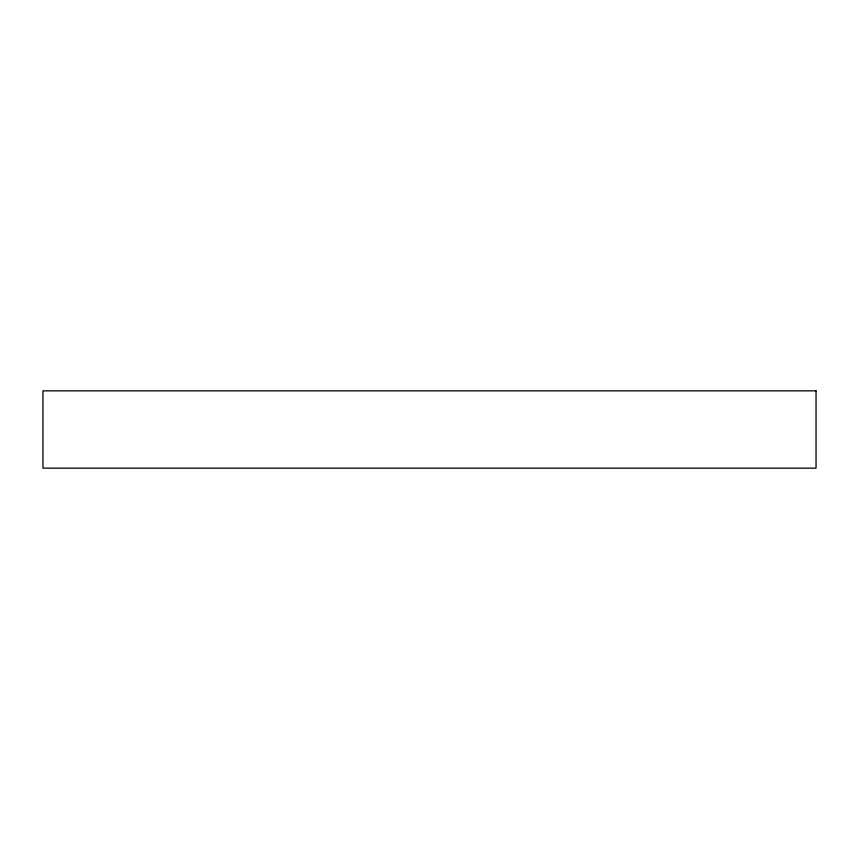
<?xml version="1.0" encoding="UTF-8"?>
<svg xmlns="http://www.w3.org/2000/svg" width="859" height="859" viewBox="0 0 859 859"><rect width="100%" height="100%" fill="white"/><g stroke="black" fill="none" stroke-linecap="round" stroke-linejoin="round"><path stroke-width="1.29" d="M816.05 390.845L42.95 390.845L42.95 468.155L816.05 468.155L816.05 390.845"/></g></svg>
